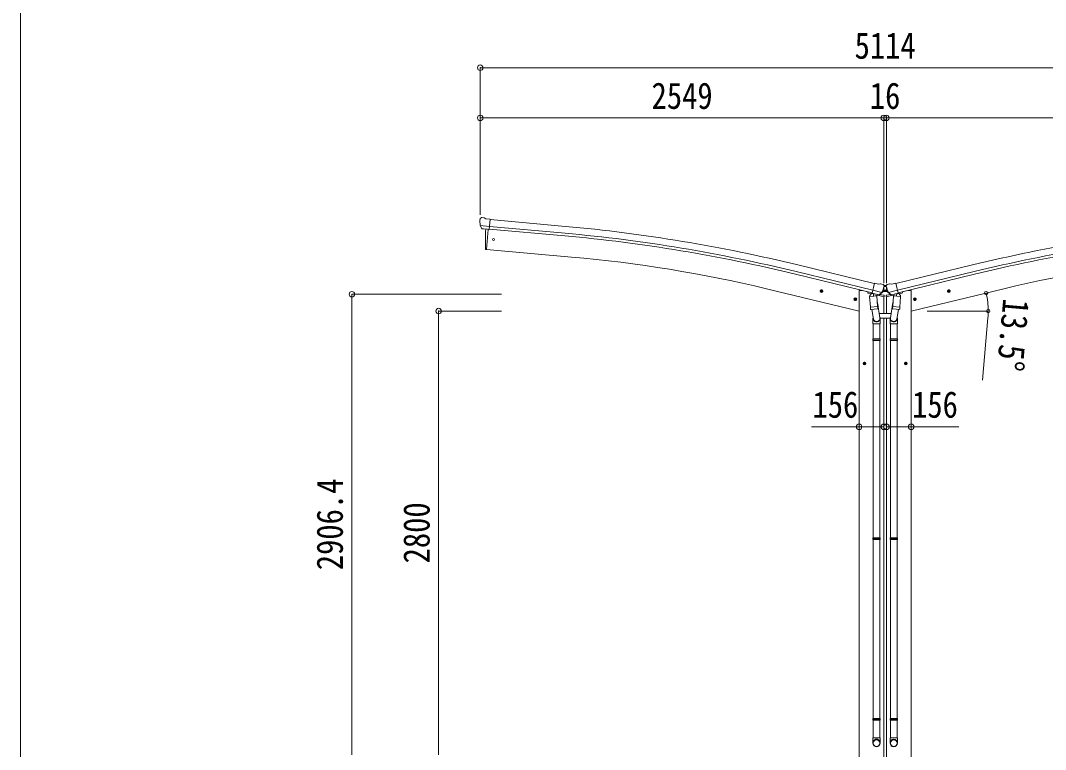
# Model space of a CAD drawing. Units: millimetres at full size. Extents: x -9783 to 33612, y -6828 to 13322.
# Drawn here: x -9783 to -3309, y -3730 to 870 of the extents above; entities that cross this region are included whole.
import ezdxf
from ezdxf.enums import TextEntityAlignment as Align

# ---------------------------------------------------------------- set-up
doc = ezdxf.new("R2010")
doc.units = ezdxf.units.MM
doc.header["$LTSCALE"] = 35
doc.header["$PDMODE"] = 32
doc.header["$PDSIZE"] = 35
for name, color, linetype, lineweight in [('0-1_本体', 4, 'Continuous', 9), ('0-2_部品', 7, 'Continuous', 9), ('0-7_合掌部品', 3, 'Continuous', 9), ('0-A_寸法', 6, 'Continuous', 9), ('F-0_240', 7, 'Continuous', 9)]:
    doc.layers.add(name, color=color, linetype=linetype, lineweight=lineweight)
doc.styles.add('ＭＳ ゴシック', font='')
doc.styles.get('ＭＳ ゴシック').set_extended_font_data('MS Gothic')

msp = doc.modelspace()

# ---------------------------------------------------------------- linework, layer by layer
at = {"layer": '0-1_本体'}
for p, q in [((-6817.1, -385.85), (-6339.79, -429.13)), ((-6829.55, -447.84), (-6840.72, -575.44)), ((-6822.33, -445.62), (-6345.2, -488.88)), ((-6820.86, -428.85), (-6343.68, -472.11)), ((-6302.77, -622.5), (-6840.72, -575.44)), ((-4390.25, -790.06), (-4873.12, -672.58)), ((-4253.65, -790.06), (-3770.78, -672.58)), ((-4404.25, -848.4), (-4887.31, -730.88)), ((-4400.32, -832.03), (-4883.33, -714.52)), ((-4243.58, -832.03), (-3760.58, -714.52)), ((-4239.65, -848.4), (-3756.59, -730.88)), ((-4485.73, -963.65), (-5071.4, -823.05)), ((-4485.73, -833.65), (-4465.73, -833.65)), ((-4485.73, -833.65), (-4485.73, -4313.65)), ((-4465.73, -833.65), (-4432.22, -841.7)), ((-4178.18, -833.65), (-4211.69, -841.7)), ((-4158.18, -833.65), (-4178.18, -833.65)), ((-4158.18, -963.65), (-3572.5, -823.05)), ((-4158.18, -833.65), (-4158.18, -4313.65)), ((-4330.23, -873.36), (-4330.23, -978.77)), ((-4313.68, -873.36), (-4313.68, -978.77)), ((-4330.23, -1008.77), (-4330.23, -4313.65)), ((-4313.68, -1008.77), (-4313.68, -4313.65))]:
    msp.add_line(p, q, dxfattribs=at)
at = {"layer": '0-1_本体', "color": 6}
for p, q in [((-4486.46, -1693.84), (-4330.46, -1693.84)), ((-4157.44, -1693.84), (-4313.44, -1693.84))]:
    msp.add_line(p, q, dxfattribs=at)
at = {"layer": '0-1_本体'}
for centre, radius, start, end in [((-7244.49, -10419.05), 10030.81, 76.32536, 84.82535), ((-1399.42, -10419.05), 10030.81, 95.17465, 103.67464), ((-7244.49, -10419.05), 9970.81, 76.32536, 84.82535), ((-7244.49, -10419.05), 9987.65, 76.32536, 84.82535), ((-1399.42, -10419.05), 9987.65, 95.17465, 103.67464), ((-1399.42, -10419.05), 9970.81, 95.17465, 103.67464), ((-7036.39, -9007.82), 8417.35, 76.5, 84.99999), ((-1607.51, -9007.82), 8417.35, 95.00001, 103.5)]:
    msp.add_arc(centre, radius, start, end, dxfattribs=at)
at = {"layer": '0-2_部品'}
for p, q in [((-6880.31, -380.9), (-6880.43, -382.24)), ((-6879.25, -378.86), (-6873.76, -374.26)), ((-6870.11, -373.11), (-6856.45, -374.3)), ((-6843.49, -381.46), (-6855.21, -374.69)), ((-6843.49, -381.46), (-6816.92, -383.78)), ((-6822.58, -448.45), (-6816.92, -383.78)), ((-6879.78, -423.75), (-6820.87, -428.9)), ((-6868.53, -443.24), (-6879.47, -424.3)), ((-6866.15, -444.63), (-6858.44, -445.31)), ((-6829.55, -447.84), (-6840.72, -575.44)), ((-6832.54, -447.57), (-6822.58, -448.45)), ((-6840.72, -575.44), (-6842.77, -575.19)), ((-4714.46, -839.84), (-4733.91, -835.17)), ((-4731.48, -835.75), (-4726.31, -830.3)), ((-4729.35, -842.95), (-4731.48, -835.75)), ((-4726.52, -847.23), (-4721.85, -827.78)), ((-4726.31, -830.3), (-4719.01, -832.06)), ((-4719.01, -832.06), (-4716.88, -839.25)), ((-4342.84, -845.95), (-4400.35, -832.14)), ((-4363.85, -794.33), (-4389.78, -788.1)), ((-4363.85, -794.33), (-4350.59, -791.63)), ((-4336.1, -794.82), (-4349.29, -791.65)), ((-4333.01, -797.07), (-4329.15, -803.36)), ((-4328.79, -805.64), (-4329.07, -806.79)), ((-4315.11, -805.64), (-4314.84, -806.79)), ((-4310.89, -797.07), (-4314.75, -803.36)), ((-4307.8, -794.82), (-4294.62, -791.65)), ((-4301.06, -845.95), (-4243.55, -832.14)), ((-4280.06, -794.33), (-4293.32, -791.63)), ((-4280.06, -794.33), (-4254.13, -788.1)), ((-3929.44, -839.84), (-3910, -835.17)), ((-3924.89, -832.06), (-3927.02, -839.25)), ((-3917.59, -830.3), (-3924.89, -832.06)), ((-3917.39, -847.23), (-3922.06, -827.78)), ((-3912.42, -835.75), (-3917.59, -830.3)), ((-3914.55, -842.95), (-3912.42, -835.75)), ((-4500.54, -891.19), (-4519.98, -886.52)), ((-4517.56, -887.11), (-4512.39, -881.66)), ((-4515.43, -894.3), (-4517.56, -887.11)), ((-4512.59, -898.58), (-4507.93, -879.14)), ((-4512.39, -881.66), (-4505.09, -883.41)), ((-4505.09, -883.41), (-4502.96, -890.61)), ((-4432.22, -841.62), (-4432.22, -844.93)), ((-4409.5, -854.33), (-4428.38, -849.79)), ((-4419.92, -871.5), (-4374.23, -868.31)), ((-4415.25, -938.34), (-4419.92, -871.5)), ((-4405.5, -849.73), (-4418.82, -865.05)), ((-4418.82, -865.05), (-4418.37, -871.39)), ((-4404.56, -849.67), (-4405.5, -849.73)), ((-4401.47, -852.14), (-4403, -851.77)), ((-4364.77, -860.95), (-4401.47, -852.14)), ((-4395.52, -853.96), (-4394.5, -868.57)), ((-4367.31, -862.96), (-4393.13, -869.4)), ((-4376.01, -865.13), (-4375.78, -868.42)), ((-4374.23, -868.31), (-4369.56, -935.14)), ((-4327.66, -873.97), (-4370.37, -863.72)), ((-4362.4, -861.43), (-4369.92, -859.62)), ((-4366.61, -861.18), (-4366.56, -861.92)), ((-4363.24, -861.32), (-4364.77, -860.95)), ((-4359.7, -860.86), (-4343.32, -846.37)), ((-4329.96, -864.17), (-4355.9, -857.94)), ((-4327.66, -873.97), (-4327.66, -867.08)), ((-4316.24, -873.97), (-4273.54, -863.72)), ((-4316.24, -873.97), (-4316.24, -867.08)), ((-4313.94, -864.17), (-4288.01, -857.94)), ((-4284.21, -860.86), (-4300.58, -846.37)), ((-4281.5, -861.43), (-4273.98, -859.62)), ((-4280.66, -861.32), (-4279.13, -860.95)), ((-4279.13, -860.95), (-4242.43, -852.14)), ((-4277.29, -861.18), (-4277.35, -861.92)), ((-4276.59, -862.96), (-4250.78, -869.4)), ((-4269.67, -868.31), (-4274.35, -935.14)), ((-4223.98, -871.5), (-4269.67, -868.31)), ((-4267.9, -865.13), (-4268.13, -868.42)), ((-4248.38, -853.96), (-4249.4, -868.57)), ((-4242.43, -852.14), (-4240.9, -851.77)), ((-4239.34, -849.67), (-4238.4, -849.73)), ((-4238.4, -849.73), (-4225.09, -865.05)), ((-4234.41, -854.33), (-4215.52, -849.79)), ((-4228.66, -938.34), (-4223.98, -871.5)), ((-4225.09, -865.05), (-4225.53, -871.39)), ((-4211.69, -841.62), (-4211.69, -844.93)), ((-4143.37, -891.19), (-4123.92, -886.52)), ((-4138.81, -883.41), (-4140.94, -890.61)), ((-4131.51, -881.66), (-4138.81, -883.41)), ((-4131.31, -898.58), (-4135.98, -879.14)), ((-4126.34, -887.11), (-4131.51, -881.66)), ((-4128.48, -894.3), (-4126.34, -887.11)), ((-4415.25, -938.34), (-4369.56, -935.14)), ((-4415.23, -938.34), (-4414.34, -951.04)), ((-4370.54, -949.75), (-4412.24, -952.66)), ((-4406.81, -952.29), (-4396.08, -1015.87)), ((-4371.29, -910.38), (-4355.38, -1006.55)), ((-4368.7, -947.61), (-4369.57, -935.15)), ((-4369.09, -948.97), (-4369.09, -948.97)), ((-4272.61, -910.38), (-4288.53, -1006.55)), ((-4275.2, -947.61), (-4274.33, -935.15)), ((-4274.81, -948.97), (-4274.81, -948.97)), ((-4228.66, -938.34), (-4274.35, -935.14)), ((-4273.36, -949.75), (-4231.66, -952.66)), ((-4237.09, -952.29), (-4247.82, -1015.87)), ((-4228.67, -938.34), (-4229.56, -951.04)), ((-4399.23, -1009.05), (-4399.23, -1043.71)), ((-4353.23, -1043.71), (-4353.23, -1009.36)), ((-4290.68, -1043.71), (-4290.68, -1009.36)), ((-4244.68, -1009.05), (-4244.68, -1043.71)), ((-4399.23, -1043.71), (-4353.23, -1043.71)), ((-4397.23, -1043.71), (-4397.23, -1137.71)), ((-4355.23, -1043.71), (-4355.23, -1137.71)), ((-4244.68, -1043.71), (-4290.68, -1043.71)), ((-4288.68, -1043.71), (-4288.68, -1137.71)), ((-4246.68, -1043.71), (-4246.68, -1137.71)), ((-4399.23, -1139.71), (-4398.23, -1137.71)), ((-4399.23, -1139.71), (-4353.23, -1139.71)), ((-4399.23, -1139.71), (-4399.23, -1147.71)), ((-4399.23, -1147.71), (-4353.23, -1147.71)), ((-4399.23, -1147.71), (-4398.23, -1149.71)), ((-4398.23, -1137.71), (-4354.23, -1137.71)), ((-4398.23, -1149.71), (-4354.23, -1149.71)), ((-4397.23, -1149.71), (-4397.23, -2393.9)), ((-4355.23, -1149.71), (-4355.23, -2393.9)), ((-4353.23, -1139.71), (-4354.23, -1137.71)), ((-4290.68, -1139.71), (-4289.68, -1137.71)), ((-4244.68, -1139.71), (-4290.68, -1139.71)), ((-4244.68, -1147.71), (-4290.68, -1147.71)), ((-4245.68, -1137.71), (-4289.68, -1137.71)), ((-4245.68, -1149.71), (-4289.68, -1149.71)), ((-4288.68, -1149.71), (-4288.68, -2393.9)), ((-4246.68, -1149.71), (-4246.68, -2393.9)), ((-4244.68, -1139.71), (-4245.68, -1137.71)), ((-4244.68, -1147.71), (-4245.68, -1149.71)), ((-4244.68, -1139.71), (-4244.68, -1147.71)), ((-4461.73, -1293.77), (-4441.73, -1293.77)), ((-4458.23, -1290.02), (-4451.73, -1286.27)), ((-4451.73, -1303.77), (-4451.73, -1283.77)), ((-4451.73, -1286.27), (-4445.23, -1290.02)), ((-4445.23, -1290.02), (-4445.23, -1297.53)), ((-4182.18, -1293.77), (-4202.18, -1293.77)), ((-4192.18, -1286.27), (-4198.68, -1290.02)), ((-4198.68, -1290.02), (-4198.68, -1297.53)), ((-4192.18, -1303.77), (-4192.18, -1283.77)), ((-4185.68, -1290.02), (-4192.18, -1286.27)), ((-4445.23, -1297.53), (-4451.73, -1301.28)), ((-4198.68, -1297.53), (-4192.18, -1301.28)), ((-4399.23, -2395.9), (-4398.23, -2393.9)), ((-4398.23, -2393.9), (-4354.23, -2393.9)), ((-4353.23, -2395.9), (-4354.23, -2393.9)), ((-4290.68, -2395.9), (-4289.68, -2393.9)), ((-4245.68, -2393.9), (-4289.68, -2393.9)), ((-4244.68, -2395.9), (-4245.68, -2393.9)), ((-4399.23, -2395.9), (-4353.23, -2395.9)), ((-4399.23, -2395.9), (-4399.23, -2403.9)), ((-4399.23, -2403.9), (-4353.23, -2403.9)), ((-4399.23, -2403.9), (-4398.23, -2405.9)), ((-4398.23, -2405.9), (-4354.23, -2405.9)), ((-4397.23, -2405.9), (-4397.23, -3534.08)), ((-4355.23, -2405.9), (-4355.23, -3534.08)), ((-4244.68, -2395.9), (-4290.68, -2395.9)), ((-4244.68, -2403.9), (-4290.68, -2403.9)), ((-4245.68, -2405.9), (-4289.68, -2405.9)), ((-4288.68, -2405.9), (-4288.68, -3534.08)), ((-4246.68, -2405.9), (-4246.68, -3534.08)), ((-4244.68, -2403.9), (-4245.68, -2405.9)), ((-4244.68, -2395.9), (-4244.68, -2403.9)), ((-4399.23, -3536.08), (-4398.23, -3534.08)), ((-4399.23, -3536.08), (-4353.23, -3536.08)), ((-4399.23, -3536.08), (-4399.23, -3544.08)), ((-4399.23, -3544.08), (-4353.23, -3544.08)), ((-4399.23, -3544.08), (-4398.23, -3546.08)), ((-4398.23, -3534.08), (-4354.23, -3534.08)), ((-4398.23, -3546.08), (-4354.23, -3546.08)), ((-4397.23, -3546.08), (-4397.23, -3656.09)), ((-4355.23, -3546.08), (-4355.23, -3656.09)), ((-4353.23, -3536.08), (-4354.23, -3534.08)), ((-4290.68, -3536.08), (-4289.68, -3534.08)), ((-4244.68, -3536.08), (-4290.68, -3536.08)), ((-4244.68, -3544.08), (-4290.68, -3544.08)), ((-4245.68, -3534.08), (-4289.68, -3534.08)), ((-4245.68, -3546.08), (-4289.68, -3546.08)), ((-4288.68, -3546.08), (-4288.68, -3656.09)), ((-4246.68, -3546.08), (-4246.68, -3656.09)), ((-4244.68, -3536.08), (-4245.68, -3534.08)), ((-4244.68, -3544.08), (-4245.68, -3546.08)), ((-4244.68, -3536.08), (-4244.68, -3544.08)), ((-4399.23, -3690.23), (-4399.23, -3656.09)), ((-4399.23, -3656.09), (-4353.23, -3656.09)), ((-4353.23, -3690.23), (-4353.23, -3656.09)), ((-4290.68, -3690.23), (-4290.68, -3656.09)), ((-4244.68, -3656.09), (-4290.68, -3656.09)), ((-4244.68, -3690.23), (-4244.68, -3656.09))]:
    msp.add_line(p, q, dxfattribs=at)
for points in [[(-6879.86, -423.12), (-6879.57, -424.1), (-6879.47, -424.3)], [(-6832.54, -447.57), (-6832.81, -447.64), (-6858.19, -445.42), (-6858.44, -445.31)], [(-4716.88, -839.25), (-4722.05, -844.7), (-4729.35, -842.95)], [(-4395.21, -853.55), (-4404.93, -851.22), (-4389.78, -788.1)], [(-4248.7, -853.55), (-4238.97, -851.22), (-4254.13, -788.1)], [(-3927.02, -839.25), (-3921.85, -844.7), (-3914.55, -842.95)], [(-4502.96, -890.61), (-4508.13, -896.06), (-4515.43, -894.3)], [(-4395.21, -853.55), (-4394.97, -853.7), (-4370.2, -859.65), (-4369.92, -859.62)], [(-4342.57, -845.37), (-4343.16, -846.22), (-4343.32, -846.37)], [(-4301.33, -845.37), (-4300.74, -846.22), (-4300.58, -846.37)], [(-4248.7, -853.55), (-4248.93, -853.7), (-4273.7, -859.65), (-4273.98, -859.62)], [(-4140.94, -890.61), (-4135.77, -896.06), (-4128.48, -894.3)], [(-4353.23, -1139.71), (-4353.23, -1147.71), (-4354.23, -1149.71)], [(-4290.68, -1139.71), (-4290.68, -1147.71), (-4289.68, -1149.71)], [(-4451.73, -1301.28), (-4458.23, -1297.53), (-4458.23, -1290.02)], [(-4192.18, -1301.28), (-4185.68, -1297.53), (-4185.68, -1290.02)], [(-4353.23, -2395.9), (-4353.23, -2403.9), (-4354.23, -2405.9)], [(-4290.68, -2395.9), (-4290.68, -2403.9), (-4289.68, -2405.9)], [(-4353.23, -3536.08), (-4353.23, -3544.08), (-4354.23, -3546.08)], [(-4290.68, -3536.08), (-4290.68, -3544.08), (-4289.68, -3546.08)]]:
    msp.add_lwpolyline(points, dxfattribs=at)
for centre, radius in [((-6795.03, -512.18), 6.5), ((-4724.18, -837.5), 8.5), ((-4724.18, -837.5), 7.7), ((-4724.18, -837.5), 6.5), ((-3919.72, -837.5), 8.5), ((-3919.72, -837.5), 7.7), ((-3919.72, -837.5), 6.5), ((-4510.26, -888.86), 8.5), ((-4510.26, -888.86), 7.7), ((-4510.26, -888.86), 6.5), ((-4133.64, -888.86), 8.5), ((-4133.64, -888.86), 7.7), ((-4133.64, -888.86), 6.5), ((-4451.73, -1293.77), 8.5), ((-4451.73, -1293.77), 7.7), ((-4451.73, -1293.77), 6.5), ((-4192.18, -1293.77), 8.5), ((-4192.18, -1293.77), 7.7), ((-4192.18, -1293.77), 6.5)]:
    msp.add_circle(centre, radius, dxfattribs=at)
for centre, radius, start, end in [((-6678.8, -399.88), 202.4, 175, 186.5915), ((-6870.55, -378.09), 5, 85.00648, 129.99352), ((-6856.71, -377.29), 3, 60, 85), ((-5946.95, -519.62), 900, 175.35014, 183.36081), ((-6842.41, -572.21), 3, 183.36081, 263), ((-4349.99, -794.57), 3, 76.5, 101.5), ((-4525.87, -759.54), 202.4, 334.90875, 346.5), ((-4337.27, -799.68), 5, 31.5, 76.5), ((-4118.03, -759.54), 202.4, 193.5, 205.09125), ((-4306.63, -799.68), 5, 103.5, 148.5), ((-4293.92, -794.57), 3, 78.5, 103.5), ((-4427.22, -844.93), 5, 180, 256.5), ((-4402.89, -851.29), 0.5, 221.23754, 256.5), ((-4396.12, -854.05), 0.604, 7.79405, 79.40158), ((-4393.48, -868.43), 1.03, 188.03431, 289.96103), ((-4367.55, -861.99), 1, 284, 4), ((-4366.11, -861.14), 0.5, 76.5, 184), ((-4363.12, -860.83), 0.5, 256.5, 291.76246), ((-4330.66, -867.08), 3, 0, 76.5), ((-4313.24, -867.08), 3, 103.5, 180), ((-4280.78, -860.83), 0.5, 248.23754, 283.5), ((-4277.79, -861.14), 0.5, 356, 103.5), ((-4276.35, -861.99), 1, 176, 256), ((-4250.42, -868.43), 1.03, 250.03897, 351.96569), ((-4247.78, -854.05), 0.604, 100.59842, 172.20595), ((-4241.02, -851.29), 0.5, 283.5, 318.76246), ((-4216.69, -844.93), 5, 283.5, 0), ((-4412.38, -950.67), 2, 190.53157, 274), ((-4370.68, -947.75), 2, 274, 322.59038), ((-4370.64, -947.78), 1.95, 322.52234, 4.95983), ((-4273.26, -947.78), 1.95, 175.04017, 217.47766), ((-4273.22, -947.75), 2, 217.40962, 266), ((-4231.52, -950.67), 2, 266, 349.46843), ((-4383.23, -1009.36), 30, 0, 2.54858), ((-4260.68, -1009.36), 30, 177.45142, 180)]:
    msp.add_arc(centre, radius, start, end, dxfattribs=at)
for centre, major_axis, ratio, start_param, end_param in [((-6877.31, -381.16), (-2.71, -1.31), 0.997474, 4.9606201, 5.7465286), ((-6884.63, -376.86), (15.35, 3.44), 0.101033, 0.3078116, 0.3080427), ((-6865.93, -441.73), (-1.62, -2.54), 0.997631, 5.8041905, 6.6006116), ((-6865.81, -441.53), (3.5, 2.17), 0.650902, 4.0958226, 4.1686332), ((-6865.88, -441.64), (-1.62, -2.54), 0.997631, 0.3902369, 0.4789948), ((-4331.71, -804.93), (1.57, -2.57), 0.99628, 0.7835347, 1.5707963), ((-4312.19, -804.93), (-1.57, -2.57), 0.99628, 4.712389, 5.4996506), ((-4361.71, -858.5), (0.73, -2.92), 0.997631, 5.8041905, 5.8929484), ((-4361.74, -858.38), (-2.63, 3.16), 0.650902, 2.1145521, 2.1873627), ((-4361.68, -858.6), (0.73, -2.92), 0.997631, 5.965759, 6.7621801), ((-4282.22, -858.6), (-0.73, -2.92), 0.997631, 5.8041905, 6.6006116), ((-4282.16, -858.38), (2.63, 3.16), 0.650902, 4.0958226, 4.1686332), ((-4282.19, -858.5), (-0.73, -2.92), 0.997631, 0.3902369, 0.4789948), ((-4376.23, -1009.05), (-23, 0), 0.996195, 6.0000678, 10.0103449), ((-4376.23, -1009.05), (-21, 0), 0.996195, 0.3319459, 3.3482706), ((-4267.68, -1009.05), (23, 0), 0.996195, 2.5560258, 6.5663028), ((-4267.68, -1009.05), (21, 0), 0.996195, 2.9349147, 5.9512394), ((-4376.23, -3688.48), (23, 0), 0.996195, 6.2831853, 9.424778), ((-4376.23, -3690.23), (23, 0), 0.996195, 6.2831853, 9.424778), ((-4267.68, -3688.48), (-23, 0), 0.996195, 3.1415927, 6.2831853), ((-4267.68, -3690.23), (-23, 0), 0.996195, 3.1415927, 6.2831853), ((-4376.23, -3690.23), (0, -23.43), 0.981806, 4.712389, 7.8539816), ((-4267.68, -3690.23), (0, -23.43), 0.981806, 4.712389, 7.8539816)]:
    msp.add_ellipse(centre, major_axis=major_axis, ratio=ratio, start_param=start_param, end_param=end_param, dxfattribs=at)
for centre, major_axis in [((-4376.23, -3690.23), (-21, 0)), ((-4267.68, -3690.23), (21, 0))]:
    msp.add_ellipse(centre, major_axis=major_axis, ratio=0.996195, dxfattribs=at)
at = {"layer": '0-7_合掌部品'}
for p, q in [((-4356.5, -858.48), (-4335.45, -839.85)), ((-4342.01, -843.65), (-4336.45, -838.73)), ((-4335.45, -838.35), (-4328.99, -838.35)), ((-4308.45, -839.85), (-4335.45, -839.85)), ((-4330.45, -812.35), (-4330.25, -810.6)), ((-4330.45, -812.35), (-4330.45, -835.85)), ((-4328.7, -838.85), (-4330.45, -835.85)), ((-4329.42, -803.3), (-4329.2, -801.35)), ((-4314.7, -801.35), (-4329.2, -801.35)), ((-4328.7, -838.85), (-4315.2, -838.85)), ((-4320.69, -806.07), (-4319.85, -806.07)), ((-4320.69, -834.77), (-4319.85, -834.77)), ((-4315.2, -838.85), (-4313.45, -835.85)), ((-4314.91, -838.35), (-4308.45, -838.35)), ((-4314.48, -803.3), (-4314.7, -801.35)), ((-4313.45, -812.35), (-4313.65, -810.6)), ((-4313.45, -812.35), (-4313.45, -835.85)), ((-4287.4, -858.48), (-4308.45, -839.85)), ((-4301.89, -843.65), (-4307.46, -838.73)), ((-4283.7, -978.77), (-4360.21, -978.77)), ((-4353.46, -1008.77), (-4290.44, -1008.77))]:
    msp.add_line(p, q, dxfattribs=at)
for points in [[(-4323.21, -805.23), (-4324.05, -805.23), (-4324.05, -806.07), (-4323.21, -806.07)], [(-4323.21, -833.93), (-4324.05, -833.93), (-4324.05, -834.77), (-4323.21, -834.77)], [(-4321.53, -804.39), (-4321.53, -803.55), (-4322.37, -803.55), (-4322.37, -804.39)], [(-4322.37, -806.91), (-4322.37, -807.75), (-4321.53, -807.75), (-4321.53, -806.91)], [(-4321.53, -833.09), (-4321.53, -832.25), (-4322.37, -832.25), (-4322.37, -833.09)], [(-4322.37, -835.61), (-4322.37, -836.45), (-4321.53, -836.45), (-4321.53, -835.61)], [(-4319.85, -806.07), (-4319.85, -805.23), (-4320.69, -805.23)], [(-4319.85, -834.77), (-4319.85, -833.93), (-4320.69, -833.93)]]:
    msp.add_lwpolyline(points, dxfattribs=at)
for centre in [(-4321.95, -805.65), (-4321.95, -834.35)]:
    msp.add_circle(centre, 3.5, dxfattribs=at)
for centre, radius, start, end in [((-4335.45, -839.85), 1.5, 90, 131.5), ((-4323.21, -804.39), 0.84, 270, 0), ((-4323.21, -806.91), 0.84, 0, 90), ((-4323.21, -833.09), 0.84, 270, 0), ((-4323.21, -835.61), 0.84, 0, 90), ((-4320.69, -804.39), 0.84, 180, 270), ((-4320.69, -806.91), 0.84, 90, 180), ((-4320.69, -833.09), 0.84, 180, 270), ((-4320.69, -835.61), 0.84, 90, 180), ((-4308.45, -839.85), 1.5, 48.5, 90), ((-4357.5, -857.35), 1.5, 263.94026, 311.5), ((-4286.41, -857.35), 1.5, 228.5, 276.05974)]:
    msp.add_arc(centre, radius, start, end, dxfattribs=at)
at = {"layer": '0-A_寸法'}
for p, q in [((-6879.36, 571.97), (-6879.36, 255.35)), ((-6879.36, 571.97), (-1765.36, 571.97)), ((-6879.36, 255.35), (-6879.36, -356.88)), ((-6879.36, 255.35), (-4330.36, 255.35)), ((-4330.36, 255.35), (-4330.36, 26.34)), ((-4330.36, 255.35), (-4314.36, 255.35)), ((-4330.36, 255.35), (-4330.36, -787.78)), ((-4314.36, 255.35), (-4314.36, 26.34)), ((-4314.36, 255.35), (-4314.36, 26.34)), ((-4314.36, 255.35), (-1765.36, 255.35)), ((-4314.36, 255.35), (-4314.36, -787.78)), ((-7689.93, -857.25), (-6744.85, -857.25)), ((-7689.93, -3763.65), (-7689.93, -857.25)), ((-7141.96, -963.65), (-6744.85, -963.65)), ((-7141.96, -3763.65), (-7141.96, -963.65)), ((-4056.72, -963.65), (-3669.87, -963.65)), ((-3672.72, -1006.11), (-3707.09, -1398.61)), ((-4486.46, -1693.84), (-4786.46, -1693.84)), ((-4157.44, -1693.84), (-3857.44, -1693.84))]:
    msp.add_line(p, q, dxfattribs=at)
for centre in [(-3684.32, -850), (-3670.87, -963.65)]:
    msp.add_circle(centre, 10.62, dxfattribs=at)
for start, end in [(0, 13.5), (354.99678, 0)]:
    msp.add_arc((-4157.72, -963.65), 486.86, start, end, dxfattribs=at)
for p in [(-6879.36, 571.97), (-6879.36, 255.35), (-4330.36, 255.35), (-4314.36, 255.35), (-7689.93, -857.25), (-7141.96, -963.65), (-4486.46, -1693.84), (-4330.46, -1693.84), (-4313.44, -1693.84), (-4157.44, -1693.84)]:
    msp.add_point(p, dxfattribs=at)
at = {"layer": 'F-0_240', "color": 5}
msp.add_line((-9783.03, 6751.9), (-9783.03, -6828.1), dxfattribs=at)

# ---------------------------------------------------------------- texts
at = {"layer": '0-A_寸法', "color": 7, "style": 'ＭＳ ゴシック', "width": 0.85}
for s, p in [('5114', (-4514.86, 578.97)), ('2549', (-5797.36, 262.35)), ('16', (-4418.61, 262.35)), ('156', (-4780.83, -1686.84)), ('156', (-4151.82, -1686.84))]:
    msp.add_text(s, height=166.8, dxfattribs=at).set_placement(p, align=Align.BOTTOM_LEFT)
for s, rotation, p in [('13.5°', 264.997, (-3625.57, -875.98)), ('2906.4', 90, (-7696.93, -2599.2)), ('2800', 90, (-7148.96, -2556.15))]:
    msp.add_text(s, height=166.8, rotation=rotation, dxfattribs=at).set_placement(p, align=Align.BOTTOM_LEFT)

doc.saveas('drawing.dxf')
